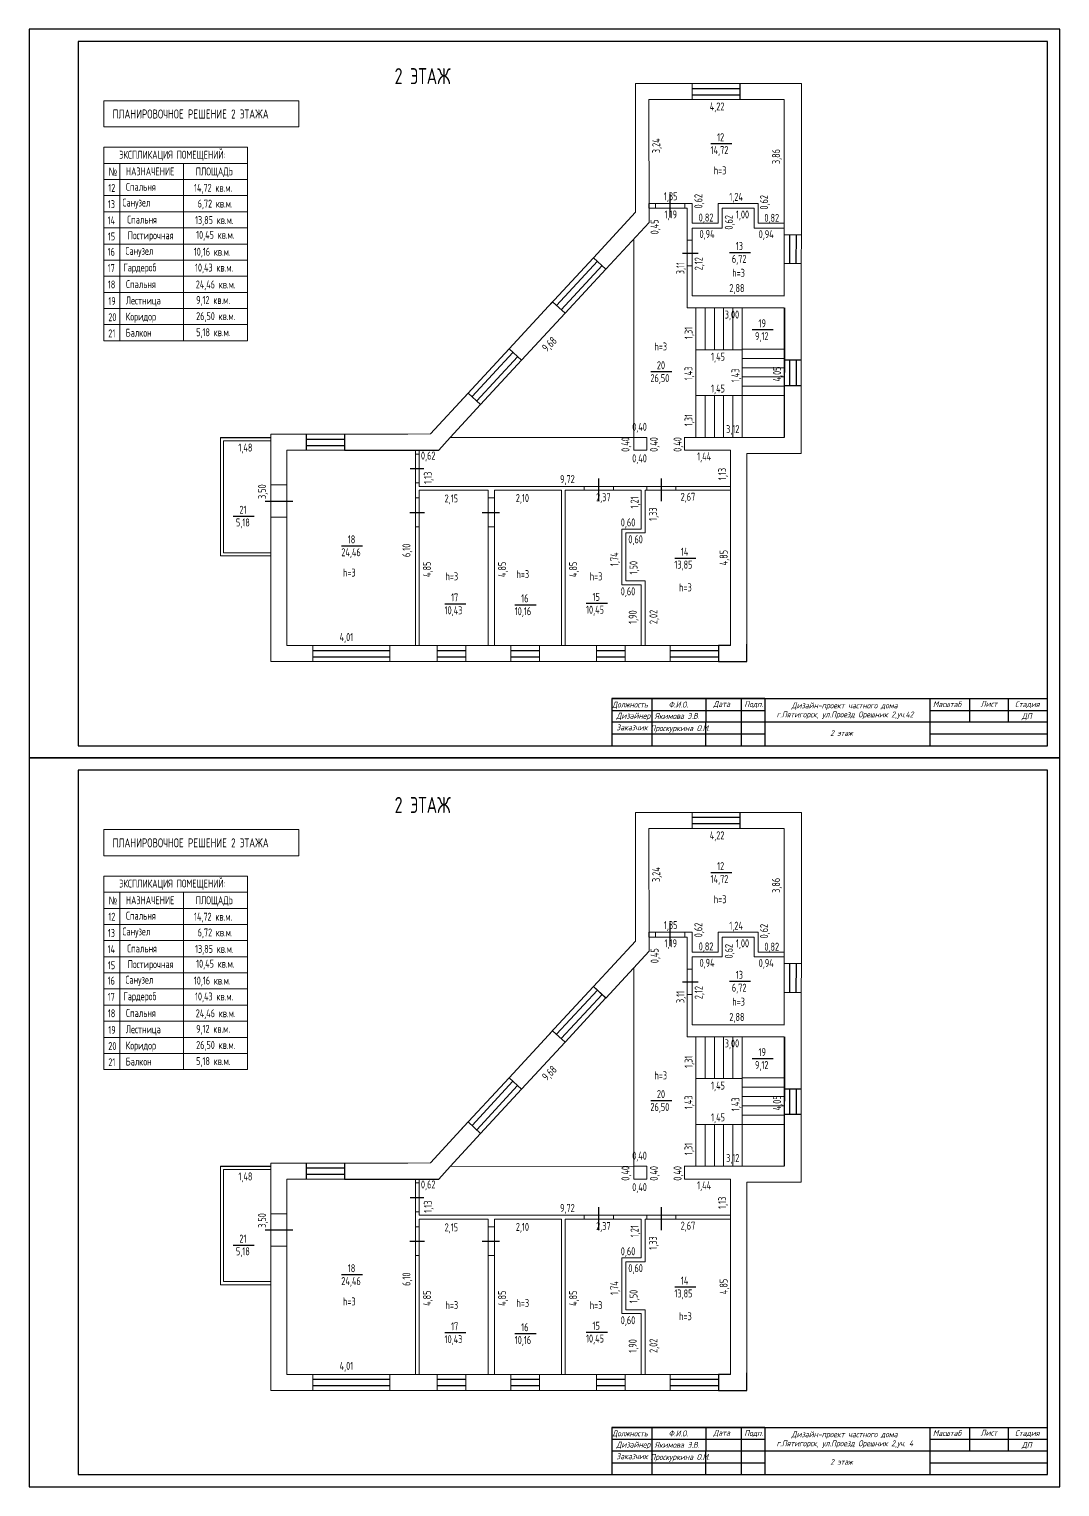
# Model space of a CAD drawing. Header units: metres. Extents: x 537858 to 602250, y 90943 to 168429.
# Drawn here: x 570054 to 602250, y 122894 to 168429 of the extents above; entities that cross this region are included whole.
import ezdxf

# ---------------------------------------------------------------- set-up
doc = ezdxf.new("R2010")
doc.units = ezdxf.units.M
doc.header["$LTSCALE"] = 5
for name, color, linetype, lineweight in [('0.25-STAMP', 10, 'Continuous', 25), ('0.3-STAMP', 7, 'Continuous', 30), ('013', 7, 'Continuous', 13), ('основная', 250, 'Continuous', 20), ('текст', 7, 'Continuous', 30), ('тонкая', 7, 'Continuous', 20)]:
    doc.layers.add(name, color=color, linetype=linetype, lineweight=lineweight)
doc.styles.add('Simplex', font='simplex.shx', dxfattribs={"width": 0.7})
doc.styles.add('стиль1', font='romans.shx', dxfattribs={"width": 0.75, "oblique": 15, "height": 3.5})

msp = doc.modelspace()

# ---------------------------------------------------------------- linework, layer by layer
at = {"ltscale": 100}
for p, q in [((592267, 166230), (592267, 166730)), ((578707, 155774), (578707, 155274)), ((579907, 155774), (579907, 155274)), ((592267, 143463), (592267, 143963)), ((578707, 133007), (578707, 132507)), ((579907, 133007), (579907, 132507))]:
    msp.add_line(p, q, dxfattribs=at)
for p, q in [((590767, 166580), (592267, 166580)), ((590767, 166380), (592267, 166380)), ((590077, 162548), (590077, 163290)), ((593808, 162006), (593805, 161106)), ((594008, 162006), (594005, 161106)), ((590462, 161436), (590949, 161436)), ((593646, 159723), (593641, 155674)), ((593643, 158099), (594174, 158099)), ((593809, 158099), (593809, 157299)), ((594009, 158099), (594009, 157299)), ((593643, 157299), (594174, 157299)), ((576027, 155674), (577607, 155674)), ((578707, 155624), (579907, 155624)), ((578707, 155424), (579907, 155424)), ((579907, 155274), (582853, 155274)), ((581957, 154706), (582385, 154706)), ((587847, 153683), (587847, 154397)), ((589802, 153683), (589802, 154397)), ((577421, 153689), (578289, 153689)), ((581944, 153334), (582398, 153334)), ((584206, 153334), (584748, 153334)), ((578917, 149024), (581317, 149024)), ((582797, 149024), (583697, 149024)), ((585097, 149024), (585997, 149024)), ((587772, 149024), (588672, 149024)), ((590072, 149024), (591582, 149024)), ((591961, 149174), (591582, 149174)), ((591582, 149174), (591582, 148674)), ((592467, 148674), (592467, 149222)), ((578917, 148824), (581317, 148824)), ((582797, 148824), (583697, 148824)), ((585097, 148824), (585997, 148824)), ((587772, 148824), (588672, 148824)), ((590072, 148824), (591582, 148824)), ((591582, 148674), (592467, 148674)), ((590767, 143813), (592267, 143813)), ((590767, 143613), (592267, 143613)), ((590077, 139781), (590077, 140523)), ((593808, 139239), (593805, 138339)), ((594008, 139239), (594005, 138339)), ((590462, 138669), (590949, 138669)), ((593646, 136956), (593641, 132907)), ((593643, 135331), (594174, 135331)), ((593809, 135331), (593809, 134531)), ((594009, 135331), (594009, 134531)), ((593643, 134531), (594174, 134531)), ((576027, 132907), (577607, 132907)), ((578707, 132857), (579907, 132857)), ((578707, 132657), (579907, 132657)), ((579907, 132507), (582853, 132507)), ((581957, 131938), (582385, 131938)), ((587847, 130916), (587847, 131630)), ((589802, 130916), (589802, 131630)), ((577421, 130922), (578289, 130922)), ((581944, 130567), (582398, 130567)), ((584206, 130567), (584748, 130567)), ((578917, 126257), (581317, 126257)), ((582797, 126257), (583697, 126257)), ((585097, 126257), (585997, 126257)), ((587772, 126257), (588672, 126257)), ((590072, 126257), (591582, 126257)), ((591961, 126407), (591582, 126407)), ((591582, 126407), (591582, 125907)), ((592467, 125907), (592467, 126455)), ((578917, 126057), (581317, 126057)), ((582797, 126057), (583697, 126057)), ((585097, 126057), (585997, 126057)), ((587772, 126057), (588672, 126057)), ((590072, 126057), (591582, 126057)), ((591582, 125907), (592467, 125907))]:
    msp.add_line(p, q)
at = {"color": 240, "true_color": 0xed1f24}
for p, q in [((591349, 164853), (592005, 164853)), ((591933, 161457), (592590, 161457)), ((592643, 159042), (593299, 159042)), ((589469, 157731), (590125, 157731)), ((576427, 153216), (577084, 153216)), ((579813, 152293), (580470, 152293)), ((590218, 151906), (590874, 151906)), ((583039, 150478), (583696, 150478)), ((585230, 150450), (585887, 150450)), ((587458, 150496), (588115, 150496)), ((591349, 142086), (592005, 142086)), ((591933, 138690), (592590, 138690)), ((592643, 136275), (593299, 136275)), ((589469, 134964), (590125, 134964)), ((576427, 130449), (577084, 130449)), ((579813, 129526), (580470, 129526)), ((590218, 129138), (590874, 129138)), ((583039, 127711), (583696, 127711)), ((585230, 127683), (585887, 127683)), ((587458, 127729), (588115, 127729))]:
    msp.add_line(p, q, dxfattribs=at)
at = {"lineweight": 15}
for p, q in [((574880, 164236), (574880, 158694)), ((572887, 159198), (572887, 158694)), ((574880, 141469), (574880, 135927)), ((572887, 136431), (572887, 135927))]:
    msp.add_line(p, q, dxfattribs=at)
at = {"color": 18, "lineweight": 20, "ltscale": 100, "true_color": 0x000000}
for p, q in [((590847, 162216), (590847, 162216)), ((588944, 155674), (588944, 161880)), ((590877, 155674), (590877, 159723)), ((590877, 158414), (590877, 155674)), ((576027, 155674), (576027, 151974)), ((576027, 155474), (576027, 152074)), ((577607, 155573), (576127, 155573)), ((576127, 155573), (576127, 152074)), ((588944, 155674), (583205, 155672)), ((590877, 155674), (590517, 155674)), ((577607, 151974), (576027, 151974)), ((577607, 152074), (576127, 152074)), ((577607, 152074), (576127, 152074)), ((590847, 139449), (590847, 139449)), ((588944, 132907), (588944, 139113)), ((590877, 132907), (590877, 136956)), ((590877, 135646), (590877, 132907)), ((576027, 132907), (576027, 129207)), ((576027, 132707), (576027, 129307)), ((577607, 132806), (576127, 132806)), ((576127, 132806), (576127, 129307)), ((588944, 132907), (583205, 132905)), ((590877, 132907), (590517, 132907)), ((577607, 129207), (576027, 129207)), ((577607, 129307), (576127, 129307)), ((577607, 129307), (576127, 129307))]:
    msp.add_line(p, q, dxfattribs=at)
at = {"color": 18, "true_color": 0x000000}
for p, q in [((586526, 159800), (587803, 161177)), ((586673, 159664), (587950, 161042)), ((583889, 156954), (585166, 158331)), ((584036, 156818), (585313, 158195)), ((586526, 137033), (587803, 138410)), ((586673, 136897), (587950, 138274)), ((583889, 134186), (585166, 135564)), ((584036, 134051), (585313, 135428))]:
    msp.add_line(p, q, dxfattribs=at)
at = {"color": 0, "lineweight": 25}
for p, q in [((593035, 147517), (588252, 147517)), ((593035, 124750), (588252, 124750))]:
    msp.add_line(p, q, dxfattribs=at)
at = {"lineweight": 20, "ltscale": 100}
for points in [[(587683, 161288), (588999, 162712), (588999, 166730), (590767, 166730), (590767, 166230), (589412, 166229), (589416, 162391), (589416, 162391), (588069, 160932), (587683, 161288)], [(592267, 166730), (594175, 166730), (594176, 162006), (593641, 162006), (593640, 166230), (592267, 166230), (592267, 166730)], [(594174, 160096), (594174, 155174), (592471, 155174), (592471, 149174)], [(593641, 160096), (593646, 160096)], [(591961, 149174), (591961, 155274), (590521, 155274), (590521, 155674), (593641, 155674), (593646, 159723)], [(587683, 138521), (588999, 139945), (588999, 143963), (590767, 143963), (590767, 143463), (589412, 143462), (589416, 139623), (589416, 139623), (588069, 138164), (587683, 138521)], [(592267, 143963), (594175, 143963), (594176, 139239), (593641, 139239), (593640, 143463), (592267, 143463), (592267, 143963)], [(594174, 137329), (594174, 132407), (592471, 132407), (592471, 126407)], [(593641, 137329), (593646, 137329)], [(591961, 126407), (591961, 132507), (590521, 132507), (590521, 132907), (593641, 132907), (593646, 136956)]]:
    msp.add_lwpolyline(points, dxfattribs=at)
at = {"color": 18, "lineweight": 20, "ltscale": 100, "true_color": 0x000000}
for points in [[(590767, 166730), (592267, 166730), (592267, 166230), (590767, 166230)], [(572387, 166194), (578473, 166194), (578473, 165376), (572387, 165376)], [(589415, 162836), (589622, 162836), (589622, 162986), (589415, 162986)], [(589622, 162836), (590532, 162836), (590532, 162986), (589622, 162986)], [(590611, 161836), (590761, 161836), (590761, 161036), (590611, 161036)], [(593641, 162006), (594176, 162006), (594170, 161106), (593641, 161106)], [(591167, 158414), (591167, 159724), (590877, 159724), (590877, 158414)], [(591457, 158414), (591457, 159724), (591167, 159724), (591167, 158414)], [(591747, 158414), (591747, 159724), (591457, 159724), (591457, 158414)], [(592037, 158414), (592037, 159724), (591747, 159724), (591747, 158414)], [(592327, 158414), (592327, 159724), (592037, 159724), (592037, 158414)], [(592327, 158434), (593639, 158434), (593641, 159724), (592327, 159724)], [(593639, 158434), (592327, 158434), (592327, 158144), (593637, 158144)], [(593637, 158144), (592327, 158144), (592327, 157854), (593637, 157854)], [(593637, 157854), (592327, 157854), (592327, 157564), (593637, 157564)], [(593637, 157564), (592327, 157564), (592327, 157274), (593637, 157274)], [(593637, 157274), (592327, 157274), (592327, 156984), (593637, 156984)], [(591167, 155674), (591167, 156984), (590877, 156984), (590877, 155674)], [(591457, 155674), (591457, 156984), (591167, 156984), (591167, 155674)], [(591747, 155674), (591747, 156984), (591457, 156984), (591457, 155674)], [(592037, 155674), (592037, 156984), (591747, 156984), (591747, 155674)], [(592327, 155674), (592327, 156984), (592037, 156984), (592037, 155674)], [(592327, 155674), (593637, 155674), (593637, 156984), (592327, 156984)], [(578707, 155774), (579907, 155774), (579907, 155274), (578707, 155274)], [(582237, 155154), (582237, 155274), (582117, 155274), (582117, 155154)], [(588944, 155274), (589347, 155274), (589347, 155674), (588944, 155674)], [(582237, 154257), (582237, 155154), (582117, 155154), (582117, 154257)], [(578107, 154194), (577607, 154194), (577607, 153184), (578107, 153184)], [(587392, 154024), (588302, 154024), (588302, 154144), (587392, 154144)], [(589347, 154024), (590257, 154024), (590257, 154144), (589347, 154144)], [(590257, 154024), (591961, 154024), (591961, 154144), (590257, 154144)], [(582237, 152884), (582237, 153784), (582117, 153784), (582117, 152884)], [(584587, 152884), (584587, 153784), (584387, 153784), (584387, 152884)], [(582237, 149174), (582237, 152884), (582117, 152884), (582117, 149174)], [(584587, 149174), (584587, 152884), (584387, 152884), (584387, 149174)], [(578917, 149174), (581317, 149174), (581317, 148674), (578917, 148674)], [(581317, 148674), (582797, 148674), (582797, 149174), (581317, 149174)], [(582797, 149173), (583697, 149173), (583697, 148674), (582797, 148674)], [(583697, 148674), (585097, 148674), (585097, 149174), (583697, 149174)], [(585097, 149174), (585997, 149174), (585997, 148674), (585097, 148674)], [(585997, 148674), (587772, 148674), (587772, 149174), (585997, 149174)], [(587772, 149173), (588672, 149173), (588672, 148674), (587772, 148674)], [(588672, 148674), (590072, 148674), (590072, 149174), (588672, 149174)], [(590072, 149174), (591582, 149174), (591582, 148674), (590072, 148674)], [(590767, 143963), (592267, 143963), (592267, 143463), (590767, 143463)], [(572387, 143426), (578473, 143426), (578473, 142608), (572387, 142608)], [(589415, 140069), (589622, 140069), (589622, 140219), (589415, 140219)], [(589622, 140069), (590532, 140069), (590532, 140219), (589622, 140219)], [(590611, 139069), (590761, 139069), (590761, 138269), (590611, 138269)], [(593641, 139239), (594176, 139239), (594170, 138339), (593641, 138339)], [(591167, 135646), (591167, 136956), (590877, 136956), (590877, 135646)], [(591457, 135646), (591457, 136956), (591167, 136956), (591167, 135646)], [(591747, 135646), (591747, 136956), (591457, 136956), (591457, 135646)], [(592037, 135646), (592037, 136956), (591747, 136956), (591747, 135646)], [(592327, 135646), (592327, 136956), (592037, 136956), (592037, 135646)], [(592327, 135667), (593639, 135667), (593641, 136956), (592327, 136956)], [(593639, 135667), (592327, 135667), (592327, 135377), (593637, 135377)], [(593637, 135377), (592327, 135377), (592327, 135087), (593637, 135087)], [(593637, 135087), (592327, 135087), (592327, 134797), (593637, 134797)], [(593637, 134797), (592327, 134797), (592327, 134507), (593637, 134507)], [(593637, 134507), (592327, 134507), (592327, 134217), (593637, 134217)], [(591167, 132907), (591167, 134217), (590877, 134217), (590877, 132907)], [(591457, 132907), (591457, 134217), (591167, 134217), (591167, 132907)], [(591747, 132907), (591747, 134217), (591457, 134217), (591457, 132907)], [(592037, 132907), (592037, 134217), (591747, 134217), (591747, 132907)], [(592327, 132907), (592327, 134217), (592037, 134217), (592037, 132907)], [(592327, 132907), (593637, 132907), (593637, 134217), (592327, 134217)], [(578707, 133007), (579907, 133007), (579907, 132507), (578707, 132507)], [(582237, 132387), (582237, 132507), (582117, 132507), (582117, 132387)], [(588944, 132507), (589347, 132507), (589347, 132907), (588944, 132907)], [(582237, 131490), (582237, 132387), (582117, 132387), (582117, 131490)], [(578107, 131427), (577607, 131427), (577607, 130417), (578107, 130417)], [(587392, 131257), (588302, 131257), (588302, 131377), (587392, 131377)], [(589347, 131257), (590257, 131257), (590257, 131377), (589347, 131377)], [(590257, 131257), (591961, 131257), (591961, 131377), (590257, 131377)], [(582237, 130117), (582237, 131017), (582117, 131017), (582117, 130117)], [(584587, 130117), (584587, 131017), (584387, 131017), (584387, 130117)], [(582237, 126407), (582237, 130117), (582117, 130117), (582117, 126407)], [(584587, 126407), (584587, 130117), (584387, 130117), (584387, 126407)], [(578917, 126407), (581317, 126407), (581317, 125907), (578917, 125907)], [(581317, 125907), (582797, 125907), (582797, 126407), (581317, 126407)], [(582797, 126406), (583697, 126406), (583697, 125907), (582797, 125907)], [(583697, 125907), (585097, 125907), (585097, 126407), (583697, 126407)], [(585097, 126407), (585997, 126407), (585997, 125907), (585097, 125907)], [(585997, 125907), (587772, 125907), (587772, 126407), (585997, 126407)], [(587772, 126406), (588672, 126406), (588672, 125907), (587772, 125907)], [(588672, 125907), (590072, 125907), (590072, 126407), (588672, 126407)], [(590072, 126407), (591582, 126407), (591582, 125907), (590072, 125907)]]:
    msp.add_lwpolyline(points, close=True, dxfattribs=at)
at = {"lineweight": 15}
for points in [[(572387, 164740), (576871, 164740), (576871, 164236), (572387, 164236)], [(572387, 164236), (572887, 164236), (572887, 159198), (572387, 159198)], [(572387, 164236), (576871, 164236), (576871, 163732), (572387, 163732)], [(572387, 163732), (576871, 163732), (576871, 163228), (572387, 163228)], [(572387, 163228), (576871, 163228), (576871, 162725), (572387, 162725)], [(572387, 162725), (576871, 162725), (576871, 162221), (572387, 162221)], [(572387, 162221), (576871, 162221), (576871, 161717), (572387, 161717)], [(572387, 161717), (576871, 161717), (576871, 161213), (572387, 161213)], [(572387, 161213), (576871, 161213), (576871, 160709), (572387, 160709)], [(572387, 160709), (576871, 160709), (576871, 160205), (572387, 160205)], [(572387, 160205), (576871, 160205), (576871, 159702), (572387, 159702)], [(572387, 159702), (576871, 159702), (576871, 159198), (572387, 159198)], [(572387, 159198), (576871, 159198), (576871, 158694), (572387, 158694)], [(572387, 141973), (576871, 141973), (576871, 141469), (572387, 141469)], [(572387, 141469), (572887, 141469), (572887, 136431), (572387, 136431)], [(572387, 141469), (576871, 141469), (576871, 140965), (572387, 140965)], [(572387, 140965), (576871, 140965), (576871, 140461), (572387, 140461)], [(572387, 140461), (576871, 140461), (576871, 139957), (572387, 139957)], [(572387, 139957), (576871, 139957), (576871, 139454), (572387, 139454)], [(572387, 139454), (576871, 139454), (576871, 138950), (572387, 138950)], [(572387, 138950), (576871, 138950), (576871, 138446), (572387, 138446)], [(572387, 138446), (576871, 138446), (576871, 137942), (572387, 137942)], [(572387, 137942), (576871, 137942), (576871, 137438), (572387, 137438)], [(572387, 137438), (576871, 137438), (576871, 136934), (572387, 136934)], [(572387, 136934), (576871, 136934), (576871, 136431), (572387, 136431)], [(572387, 136431), (576871, 136431), (576871, 135927), (572387, 135927)]]:
    msp.add_lwpolyline(points, close=True, dxfattribs=at)
at = {"color": 18, "lineweight": 20, "ltscale": 100, "true_color": 0x000000}
for points in [[(590611, 162836), (590532, 162836), (590532, 162986), (590761, 162986), (590761, 162836)], [(590761, 162216), (590761, 161836), (590611, 161836), (590611, 162836)], [(590761, 162836), (590761, 162366)], [(591701, 162986), (591581, 162986), (591581, 162366)], [(591581, 162216), (591701, 162216), (591701, 162836)], [(592701, 162986), (591701, 162986)], [(591701, 162836), (592701, 162836)], [(592821, 162366), (592821, 162986), (592701, 162986)], [(592701, 162836), (592701, 162216), (592821, 162216)], [(591581, 162366), (590761, 162366)], [(590761, 162216), (591701, 162216), (591701, 162366)], [(592701, 162366), (592701, 162366), (592701, 162216), (593641, 162216), (593641, 162366), (592821, 162366)], [(586323, 159820), (587683, 161288), (588069, 160932), (586793, 159555), (586405, 159910)], [(593641, 159723), (590611, 159723), (590611, 161037), (590647, 161037), (590647, 161037), (590761, 161036), (590761, 160244), (590761, 160096), (593641, 160096)], [(594170, 160096), (594170, 161106), (593641, 161106), (593641, 160096)], [(585047, 158442), (585436, 158085), (586793, 159554), (586405, 159909), (585047, 158442)], [(593641, 159724), (593641, 159723)], [(583497, 156767), (585047, 158442), (585435, 158086), (584157, 156702), (583769, 157061)], [(579907, 155274), (579907, 155774), (581883, 155774), (582590, 155786), (583769, 157061), (584157, 156702), (583205, 155672), (583205, 155672), (582853, 155274), (582647, 155274), (579907, 155274)], [(578107, 154194), (577607, 154194), (577607, 155774), (578707, 155774), (578707, 155274), (578107, 155274), (578107, 154194)], [(582237, 154257), (582117, 154257)], [(582237, 154024), (582237, 153784), (582117, 153784), (582117, 154257), (582237, 154257), (582237, 154144)], [(586802, 154024), (587392, 154024), (587392, 154144), (582237, 154144)], [(582237, 154024), (584387, 154024)], [(584387, 154024), (584387, 153784), (584587, 153784), (584587, 154024)], [(584587, 154024), (586682, 154024)], [(586682, 154024), (586682, 149174), (586802, 149174), (586802, 154024)], [(589292, 154024), (589347, 154024), (589347, 154144), (588302, 154144), (588302, 154024), (589172, 154024)], [(589172, 154024), (589172, 152814)], [(589172, 152694), (589292, 152694), (589292, 154024)], [(578917, 148674), (577607, 148674), (577607, 153184), (578107, 153184), (578107, 149174), (578917, 149174), (578917, 148774)], [(589172, 152814), (588572, 152814), (588572, 152694)], [(588572, 152694), (588572, 151194)], [(588692, 152694), (589292, 152694), (589292, 152814)], [(588692, 151194), (588692, 152694)], [(588572, 151194), (588572, 151074), (589172, 151074)], [(589292, 151074), (589292, 151194), (588692, 151194)], [(589172, 151074), (589172, 149174), (589292, 149174), (589292, 151194), (589172, 151194)], [(590611, 140069), (590532, 140069), (590532, 140219), (590761, 140219), (590761, 140069)], [(590761, 139449), (590761, 139069), (590611, 139069), (590611, 140069)], [(590761, 140069), (590761, 139599)], [(591701, 140219), (591581, 140219), (591581, 139599)], [(591581, 139449), (591701, 139449), (591701, 140069)], [(592701, 140219), (591701, 140219)], [(591701, 140069), (592701, 140069)], [(592821, 139599), (592821, 140219), (592701, 140219)], [(592701, 140069), (592701, 139449), (592821, 139449)], [(591581, 139599), (590761, 139599)], [(590761, 139449), (591701, 139449), (591701, 139599)], [(592701, 139599), (592701, 139599), (592701, 139449), (593641, 139449), (593641, 139599), (592821, 139599)], [(586323, 137053), (587683, 138521), (588069, 138165), (586793, 136787), (586405, 137143)], [(593641, 136956), (590611, 136956), (590611, 138269), (590647, 138269), (590647, 138269), (590761, 138269), (590761, 137477), (590761, 137329), (593641, 137329)], [(594170, 137329), (594170, 138339), (593641, 138339), (593641, 137329)], [(585047, 135674), (585436, 135318), (586793, 136787), (586405, 137142), (585047, 135674)], [(593641, 136956), (593641, 136956)], [(583497, 134000), (585047, 135675), (585435, 135319), (584157, 133935), (583769, 134294)], [(579907, 132507), (579907, 133007), (581883, 133007), (582590, 133019), (583769, 134294), (584157, 133935), (583205, 132905), (583205, 132905), (582853, 132507), (582647, 132507), (579907, 132507)], [(578107, 131427), (577607, 131427), (577607, 133007), (578707, 133007), (578707, 132507), (578107, 132507), (578107, 131427)], [(582237, 131490), (582117, 131490)], [(582237, 131257), (582237, 131017), (582117, 131017), (582117, 131490), (582237, 131490), (582237, 131377)], [(586802, 131257), (587392, 131257), (587392, 131377), (582237, 131377)], [(582237, 131257), (584387, 131257)], [(584387, 131257), (584387, 131017), (584587, 131017), (584587, 131257)], [(584587, 131257), (586682, 131257)], [(586682, 131257), (586682, 126407), (586802, 126407), (586802, 131257)], [(589292, 131257), (589347, 131257), (589347, 131377), (588302, 131377), (588302, 131257), (589172, 131257)], [(589172, 131257), (589172, 130047)], [(589172, 129927), (589292, 129927), (589292, 131257)], [(578917, 125907), (577607, 125907), (577607, 130417), (578107, 130417), (578107, 126407), (578917, 126407), (578917, 126007)], [(589172, 130047), (588572, 130047), (588572, 129927)], [(588572, 129927), (588572, 128427)], [(588692, 129927), (589292, 129927), (589292, 130047)], [(588692, 128427), (588692, 129927)], [(588572, 128427), (588572, 128307), (589172, 128307)], [(589292, 128307), (589292, 128427), (588692, 128427)], [(589172, 128307), (589172, 126407), (589292, 126407), (589292, 128427), (589172, 128427)]]:
    msp.add_lwpolyline(points, dxfattribs=at)
at = {"layer": '0.25-STAMP', "color": 0, "lineweight": 25}
for points in [[(570054, 145662), (602250, 145662), (602250, 168429), (570054, 168429), (570054, 145662)], [(570054, 122894), (602250, 122894), (602250, 145662), (570054, 145662), (570054, 122894)]]:
    msp.add_lwpolyline(points, dxfattribs=at)
at = {"layer": '0.3-STAMP', "color": 0, "lineweight": 25}
for points in [[(571587, 146045), (601866, 146045), (601866, 168045), (571587, 168045), (571587, 146045)], [(571587, 123278), (601866, 123278), (601866, 145278), (571587, 145278), (571587, 123278)]]:
    msp.add_lwpolyline(points, dxfattribs=at)
at = {"layer": 'основная', "color": 0, "lineweight": 25}
for p, q in [((588252, 147517), (601866, 147517)), ((588252, 147517), (588252, 146045)), ((589503, 147517), (589503, 146781)), ((591196, 147517), (591196, 146781)), ((592299, 147517), (592299, 146045)), ((593035, 147517), (593035, 146045)), ((598187, 147517), (598187, 146045)), ((598187, 147149), (601866, 147149)), ((599428, 147517), (599428, 146781)), ((600637, 147517), (600637, 146781)), ((589503, 146781), (589503, 146045)), ((591196, 146045), (591196, 146781)), ((601866, 146781), (598187, 146781)), ((588252, 124750), (601866, 124750)), ((588252, 124750), (588252, 123278)), ((589503, 124750), (589503, 124014)), ((591196, 124750), (591196, 124014)), ((592299, 124750), (592299, 123278)), ((593035, 124750), (593035, 123278)), ((598187, 124750), (598187, 123278)), ((598187, 124382), (601866, 124382)), ((599428, 124750), (599428, 124014)), ((600637, 124750), (600637, 124014)), ((589503, 124014), (589503, 123278)), ((591196, 123278), (591196, 124014)), ((601866, 124014), (598187, 124014))]:
    msp.add_line(p, q, dxfattribs=at)
at = {"layer": 'тонкая', "color": 0, "lineweight": 25}
for p, q in [((588252, 147149), (593035, 147149)), ((598187, 146781), (588252, 146781)), ((588252, 124382), (593035, 124382)), ((598187, 124014), (588252, 124014))]:
    msp.add_line(p, q, dxfattribs=at)
for points in [[(588252, 146413), (593035, 146413)], [(598187, 146413), (601866, 146413)], [(588252, 123646), (593035, 123646)], [(598187, 123646), (601866, 123646)]]:
    msp.add_lwpolyline(points, dxfattribs=at)

# ---------------------------------------------------------------- texts
at = {"layer": '013', "color": 18, "lineweight": 15, "ltscale": 10, "true_color": 0x000000, "attachment_point": 1, "style": 'Simplex'}
for s, insert, char_height, width in [('\\A1;2 ЭТАЖ', (581469, 167211), 500, 10386.42), ('\\A1;ПЛАНИРОВОЧНОЕ РЕШЕНИЕ 2 ЭТАЖА', (572661, 165919), 281.72, 5699.05), ('\\A1;Спальня ', (573116, 162604), 247.29, 1469.13), ('\\A1;Постирочная', (573130, 162112), 247.29, 1469.13), ('\\A1;Гардероб', (572996, 161108), 247.29, 2048.51), ('\\A1;18', (572512, 160577), 247.3, 115.4), ('\\A1;2 ЭТАЖ', (581469, 144444), 500, 10386.42), ('\\A1;ПЛАНИРОВОЧНОЕ РЕШЕНИЕ 2 ЭТАЖА', (572661, 143152), 281.72, 5699.05), ('\\A1;Спальня ', (573116, 139837), 247.29, 1469.13), ('\\A1;Постирочная', (573130, 139345), 247.29, 1469.13), ('\\A1;Гардероб', (572996, 138341), 247.29, 2048.51), ('\\A1;18', (572512, 137810), 247.3, 115.4)]:
    msp.add_mtext(s, dxfattribs=dict(at, insert=insert, char_height=char_height, width=width))
at = {"layer": '013', "color": 5, "lineweight": 15, "ltscale": 10, "char_height": 250, "width": 10386.42, "attachment_point": 1, "style": 'Simplex'}
for s, insert in [('\\A1;4,22', (591314, 166138)), ('\\A1;1,35', (589881, 163334)), ('\\A1;1,24', (591925, 163315)), ('\\A1;1,19', (589903, 162765)), ('\\A1;0,82', (590969, 162669)), ('\\A1;1,00', (592130, 162765)), ('\\A1;0,82', (593021, 162660)), ('\\A1;0,94', (590995, 162156)), ('\\A1;0,94', (592842, 162150)), ('\\A1;2,88', (591926, 160465)), ('\\A1;3,00', (591782, 159639)), ('\\A1;1,45', (591354, 158322)), ('\\A1;1,45', (591354, 157327)), ('\\A1;0,40', (588890, 156132)), ('\\A1;3,12', (591824, 156059)), ('\\A1;1,48', (576589, 155483)), ('\\A1;0,62', (582292, 155232)), ('\\A1;0,40', (588890, 155148)), ('\\A1;1,44', (590920, 155207)), ('\\A1;9,72', (586637, 154497)), ('\\A1;2,10', (585256, 153908)), ('\\A1;2,37', (587764, 153932)), ('\\A1;2,67', (590404, 153945)), ('\\A1;2,15', (583031, 153893)), ('\\A1;0,60', (588534, 153145)), ('\\A1;0,60', (588770, 152618)), ('\\A1;0,60', (588533, 150992)), ('\\A1;4,01', (579751, 149564)), ('\\A1;4,22', (591314, 143371)), ('\\A1;1,35', (589881, 140567)), ('\\A1;1,24', (591925, 140548)), ('\\A1;1,19', (589903, 139998)), ('\\A1;0,82', (590969, 139902)), ('\\A1;1,00', (592130, 139998)), ('\\A1;0,82', (593021, 139893)), ('\\A1;0,94', (590995, 139389)), ('\\A1;0,94', (592842, 139383)), ('\\A1;2,88', (591926, 137698)), ('\\A1;3,00', (591782, 136872)), ('\\A1;1,45', (591354, 135555)), ('\\A1;1,45', (591354, 134560)), ('\\A1;0,40', (588890, 133365)), ('\\A1;3,12', (591824, 133291)), ('\\A1;1,48', (576589, 132716)), ('\\A1;0,62', (582292, 132465)), ('\\A1;0,40', (588890, 132381)), ('\\A1;1,44', (590920, 132440)), ('\\A1;9,72', (586637, 131730)), ('\\A1;2,10', (585256, 131140)), ('\\A1;2,37', (587764, 131164)), ('\\A1;2,67', (590404, 131178)), ('\\A1;2,15', (583031, 131126)), ('\\A1;0,60', (588534, 130378)), ('\\A1;0,60', (588770, 129851)), ('\\A1;0,60', (588533, 128225)), ('\\A1;4,01', (579751, 126797))]:
    msp.add_mtext(s, dxfattribs=dict(at, insert=insert))
for s, insert, rotation in [('\\A1;3,24', (589515, 164555), 90), ('\\A1;3,86', (593259, 164214), 90), ('\\A1;0,62', (590833, 162828), 90), ('\\A1;0,62', (592884, 162793), 90), ('\\A1;0,62', (591784, 162167), 90), ('\\A1;0,45', (589465, 162019), 90), ('\\A1;2,12', (590841, 160895), 90), ('\\A1;3,11', (590268, 160774), 90), ('\\A1;1,31', (590527, 158748), 90), ('\\A1;9,68', (586046, 158510), 44.6457), ('\\A1;1,43', (590524, 157459), 90), ('\\A1;1,43', (591991, 157397), 90), ('\\A1;4,05', (593288, 157424), 90), ('\\A1;1,31', (590525, 156025), 90), ('\\A1;0,40', (588555, 155225), 90), ('\\A1;0,40', (589442, 155225), 90), ('\\A1;0,40', (590183, 155225), 90), ('\\A1;1,13', (582383, 154224), 90), ('\\A1;1,13', (591577, 154343), 90), ('\\A1;3,50', (577203, 153752), 90), ('\\A1;1,21', (588839, 153456), 90), ('\\A1;1,33', (589414, 153070), 90), ('\\A1;6,10', (581714, 151938), 90), ('\\A1;4,85', (591621, 151681), 90), ('\\A1;4,85', (582354, 151315), 90), ('\\A1;4,85', (584702, 151312), 90), ('\\A1;4,85', (586921, 151312), 90), ('\\A1;1,74', (588208, 151656), 90), ('\\A1;1,50', (588807, 151397), 90), ('\\A1;2,02', (589430, 149844), 90), ('\\A1;1,90', (588782, 149852), 90), ('\\A1;3,24', (589515, 141788), 90), ('\\A1;3,86', (593259, 141447), 90), ('\\A1;0,62', (590833, 140061), 90), ('\\A1;0,62', (592884, 140026), 90), ('\\A1;0,62', (591784, 139399), 90), ('\\A1;0,45', (589465, 139252), 90), ('\\A1;2,12', (590841, 138128), 90), ('\\A1;3,11', (590268, 138007), 90), ('\\A1;1,31', (590527, 135981), 90), ('\\A1;9,68', (586046, 135742), 44.6457), ('\\A1;1,43', (590524, 134692), 90), ('\\A1;1,43', (591991, 134630), 90), ('\\A1;4,05', (593288, 134657), 90), ('\\A1;1,31', (590525, 133258), 90), ('\\A1;0,40', (588555, 132457), 90), ('\\A1;0,40', (589442, 132457), 90), ('\\A1;0,40', (590183, 132457), 90), ('\\A1;1,13', (582383, 131457), 90), ('\\A1;1,13', (591577, 131576), 90), ('\\A1;3,50', (577203, 130985), 90), ('\\A1;1,21', (588839, 130689), 90), ('\\A1;1,33', (589414, 130302), 90), ('\\A1;6,10', (581714, 129171), 90), ('\\A1;4,85', (591621, 128914), 90), ('\\A1;4,85', (582354, 128547), 90), ('\\A1;4,85', (584702, 128545), 90), ('\\A1;4,85', (586921, 128545), 90), ('\\A1;1,74', (588208, 128889), 90), ('\\A1;1,50', (588807, 128630), 90), ('\\A1;2,02', (589430, 127077), 90), ('\\A1;1,90', (588782, 127085), 90)]:
    msp.add_mtext(s, dxfattribs=dict(at, insert=insert, rotation=rotation))
at = {"layer": '013', "color": 240, "lineweight": 15, "ltscale": 10, "true_color": 0xed1f24, "char_height": 250, "width": 10386.42, "attachment_point": 1, "style": 'Simplex'}
for s, insert in [('\\A1;12', (591543, 165176)), ('\\A1;14,72', (591340, 164775)), ('\\A1;13', (592127, 161781)), ('\\A1;6,72', (592004, 161379)), ('\\A1;9,12', (592726, 158964)), ('\\A1;19', (592837, 159365)), ('\\A1;20', (589663, 158054)), ('\\A1;26,50', (589460, 157653)), ('\\A1;21', (576621, 153540)), ('\\A1;5,18', (576513, 153144)), ('\\A1;18', (580007, 152616)), ('\\A1;24,46', (579805, 152214)), ('\\A1;14', (590412, 152229)), ('\\A1;13,85', (590209, 151827)), ('\\A1;17', (583233, 150801)), ('\\A1;16', (585424, 150773)), ('\\A1;15', (587652, 150819)), ('\\A1;10,43', (583031, 150400)), ('\\A1;10,16', (585222, 150372)), ('\\A1;10,45', (587449, 150418)), ('\\A1;12', (591543, 142409)), ('\\A1;14,72', (591340, 142008)), ('\\A1;13', (592127, 139013)), ('\\A1;6,72', (592004, 138612)), ('\\A1;9,12', (592726, 136197)), ('\\A1;19', (592837, 136598)), ('\\A1;20', (589663, 135287)), ('\\A1;26,50', (589460, 134886)), ('\\A1;21', (576621, 130772)), ('\\A1;5,18', (576513, 130377)), ('\\A1;18', (580007, 129849)), ('\\A1;24,46', (579805, 129447)), ('\\A1;14', (590412, 129462)), ('\\A1;13,85', (590209, 129060)), ('\\A1;17', (583233, 128034)), ('\\A1;16', (585424, 128006)), ('\\A1;15', (587652, 128052)), ('\\A1;10,43', (583031, 127632)), ('\\A1;10,16', (585222, 127605)), ('\\A1;10,45', (587449, 127651))]:
    msp.add_mtext(s, dxfattribs=dict(at, insert=insert))
at = {"layer": '013', "color": 18, "lineweight": 15, "ltscale": 10, "true_color": 0x000000, "attachment_point": 1, "style": 'Simplex'}
for s, insert, char_height in [('\\A1;ЭКСПЛИКАЦИЯ ПОМЕЩЕНИЙ:', (572867, 164630), 247.29), ('\\A1;{\\fArial|b0|i0|c204|p34;№}', (572540, 164102), 247.29), ('\\A1;НАЗНАЧЕНИЕ ', (573075, 164109), 247.29), ('\\A1;ПЛОЩАДЬ', (575256, 164108), 247.29), ('\\A1;12', (572527, 163594), 247.3), ('\\A1;Спальня', (573078, 163627), 247.29), ('\\A1;14,72 кв.м.', (575204, 163595), 247.29), ('\\A1;13', (572513, 163086), 247.3), ('\\A1;Санузел', (572967, 163135), 247.29), ('\\A1;6,72 кв.м.', (575317, 163103), 247.29), ('\\A1;14', (572505, 162580), 247.3), ('\\A1;13,85 кв.м.', (575236, 162589), 247.29), ('\\A1;10,45 кв.м.', (575270, 162127), 247.29), ('\\A1;15', (572512, 162078), 247.3), ('\\A1;16', (572505, 161597), 247.3), ('\\A1;Санузел', (573061, 161626), 247.29), ('\\A1;10,16 кв.м.', (575197, 161599), 247.29), ('\\A1;17', (572507, 161090), 247.3), ('\\A1;10,43 кв.м.', (575235, 161103), 247.29), ('\\A1;Спальня', (573080, 160587), 247.29), ('\\A1;24,46 кв.м.', (575258, 160578), 247.29), ('\\A1;19', (572527, 160058), 247.3), ('\\A1;Лестница', (573071, 160078), 247.29), ('\\A1;9,12 кв.м.', (575271, 160092), 247.29), ('\\A1;20', (572527, 159554), 247.3), ('\\A1;Коридор', (573071, 159574), 247.29), ('\\A1;26,50 кв.м.', (575271, 159588), 247.29), ('\\A1;21', (572527, 159050), 247.3), ('\\A1;Балкон', (573071, 159070), 247.3), ('\\A1;5,18 кв.м.', (575271, 159084), 247.29), ('\\A1;ЭКСПЛИКАЦИЯ ПОМЕЩЕНИЙ:', (572867, 141863), 247.29), ('\\A1;{\\fArial|b0|i0|c204|p34;№}', (572540, 141335), 247.29), ('\\A1;НАЗНАЧЕНИЕ ', (573075, 141342), 247.29), ('\\A1;ПЛОЩАДЬ', (575256, 141341), 247.29), ('\\A1;12', (572527, 140827), 247.3), ('\\A1;Спальня', (573078, 140860), 247.29), ('\\A1;14,72 кв.м.', (575204, 140828), 247.29), ('\\A1;13', (572513, 140319), 247.3), ('\\A1;Санузел', (572967, 140367), 247.29), ('\\A1;6,72 кв.м.', (575317, 140336), 247.29), ('\\A1;14', (572505, 139813), 247.3), ('\\A1;13,85 кв.м.', (575236, 139822), 247.29), ('\\A1;10,45 кв.м.', (575270, 139360), 247.29), ('\\A1;15', (572512, 139311), 247.3), ('\\A1;16', (572505, 138830), 247.3), ('\\A1;Санузел', (573061, 138859), 247.29), ('\\A1;10,16 кв.м.', (575197, 138832), 247.29), ('\\A1;17', (572507, 138323), 247.3), ('\\A1;10,43 кв.м.', (575235, 138336), 247.29), ('\\A1;Спальня', (573080, 137820), 247.29), ('\\A1;24,46 кв.м.', (575258, 137811), 247.29), ('\\A1;19', (572527, 137291), 247.3), ('\\A1;Лестница', (573071, 137311), 247.29), ('\\A1;9,12 кв.м.', (575271, 137325), 247.29), ('\\A1;20', (572527, 136787), 247.3), ('\\A1;Коридор', (573071, 136807), 247.29), ('\\A1;26,50 кв.м.', (575271, 136821), 247.29), ('\\A1;21', (572527, 136283), 247.3), ('\\A1;Балкон', (573071, 136303), 247.3), ('\\A1;5,18 кв.м.', (575271, 136317), 247.29)]:
    msp.add_mtext(s, dxfattribs=dict(at, insert=insert, char_height=char_height))
at = {"layer": '013', "color": 116, "lineweight": 15, "ltscale": 10, "char_height": 250, "width": 10386.42, "attachment_point": 1, "style": 'Simplex'}
for insert in [(591441, 164142), (592016, 160942), (589585, 158640), (579857, 151578), (583059, 151463), (585276, 151529), (587566, 151461), (590357, 151117), (591441, 141375), (592016, 138175), (589585, 135873), (579857, 128811), (583059, 128696), (585276, 128762), (587566, 128694), (590357, 128350)]:
    msp.add_mtext('\\A1;h=3', dxfattribs=dict(at, insert=insert))
at = {"layer": 'текст', "color": 0, "lineweight": 25, "style": 'стиль1', "oblique": 15, "width": 0.75}
for s, height, p in [('Должность', 184, (588266, 147239)), ('Ф.И.О.', 184, (590026, 147238)), ('Дата', 184, (591425, 147256)), ('Подп.', 184, (592393, 147250)), ('г.Пятигорск, ул.Проезд Орешник 2,уч.42', 183.98, (593401, 146930)), ('Дизайн-проект частного дома', 183.98, (593869, 147211)), ('Масштаб', 184, (598284, 147250)), ('Лист', 184, (599774, 147261)), ('Стадия', 184, (600850, 147250)), ('Дизайнер', 184, (588398, 146889)), ('Заказчик', 184, (588396, 146525)), ('Проскуркина О.М.', 183.98, (589459, 146502)), ('Якимова Э.В.', 183.98, (589591, 146881)), ('ДП', 184, (601061, 146878)), ('Должность', 184, (588266, 124472)), ('Ф.И.О.', 184, (590026, 124471)), ('Дата', 184, (591425, 124489)), ('Подп.', 184, (592393, 124483)), ('г.Пятигорск, ул.Проезд Орешник 2,уч. 4', 183.98, (593401, 124162)), ('Дизайн-проект частного дома', 183.98, (593869, 124444)), ('Масштаб', 184, (598284, 124483)), ('Лист', 184, (599774, 124494)), ('Стадия', 184, (600850, 124483)), ('Дизайнер', 184, (588398, 124122)), ('Заказчик', 184, (588396, 123758)), ('Проскуркина О.М.', 183.98, (589459, 123735)), ('Якимова Э.В.', 183.98, (589591, 124114)), ('ДП', 184, (601061, 124111))]:
    msp.add_text(s, height=height, dxfattribs=at).set_placement(p)
at = {"layer": 'текст', "lineweight": 25, "style": 'стиль1', "oblique": 15, "width": 0.75}
for p in [(595079, 146352), (595079, 123585)]:
    msp.add_text('2 этаж', height=176.7, dxfattribs=at).set_placement(p)

doc.saveas('drawing.dxf')
